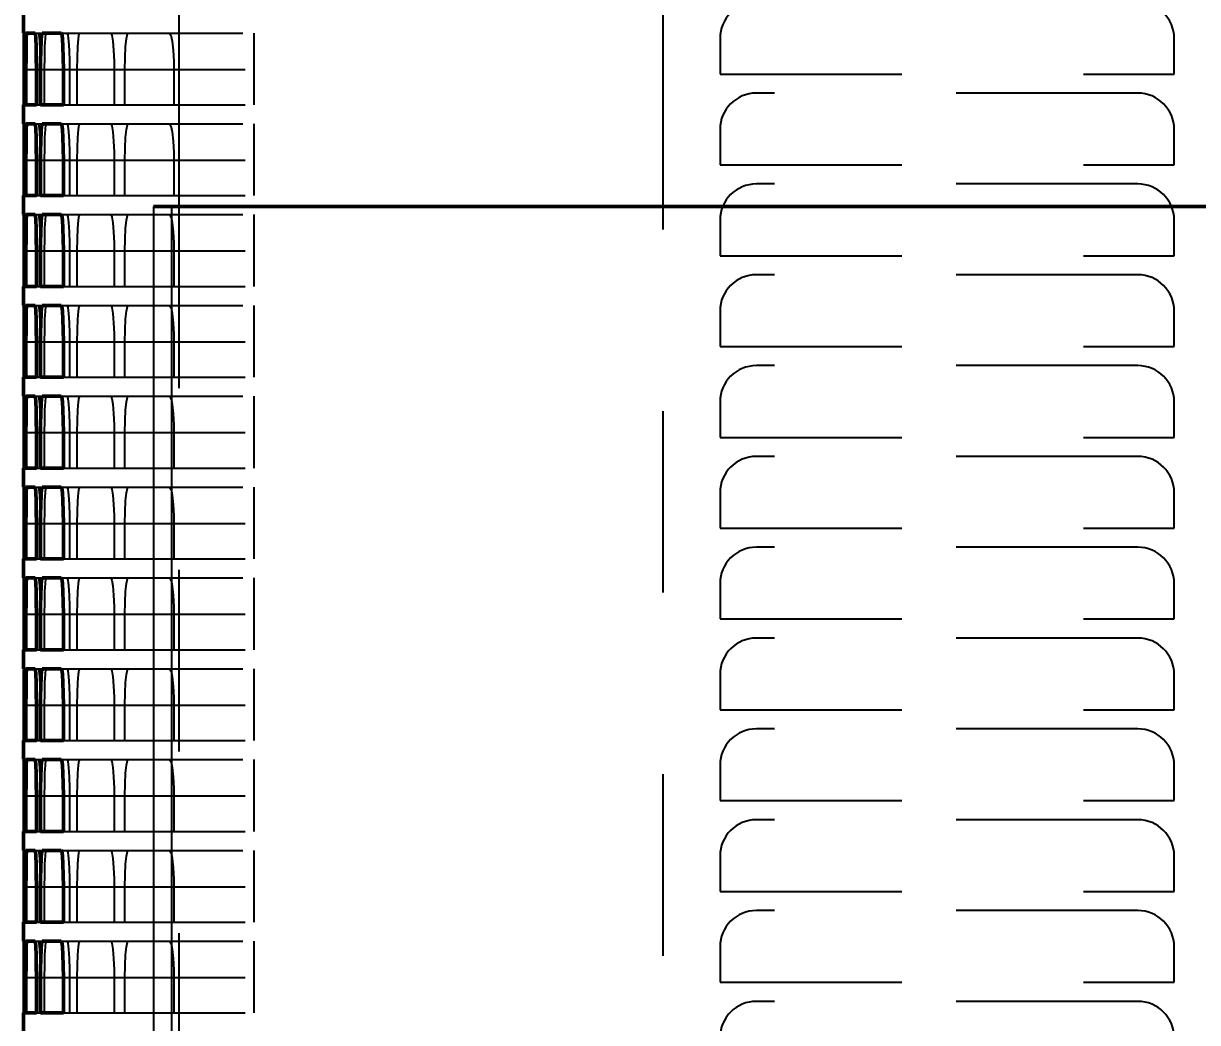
# Model space of a CAD drawing. Header units: inches. Extents: x -0.3 to 42.3, y 0 to 41.5.
# Drawn here: x -0.27 to 6.19, y 10.13 to 15.63 of the extents above; entities that cross this region are included whole.
import ezdxf

# ---------------------------------------------------------------- set-up
doc = ezdxf.new("R2010")
doc.units = ezdxf.units.IN
doc.header["$MEASUREMENT"] = 0
doc.linetypes.add('Dashed', pattern=[2, 1, -1])
for name, color, linetype, lineweight in [('AM_0', 7, 'Continuous', 50), ('AM_4', 3, 'Continuous', 25), ('AM_5', 3, 'Continuous', 25), ('AM_9', 6, 'Dashed', 25)]:
    doc.layers.add(name, color=color, linetype=linetype, lineweight=lineweight)
doc.dimstyles.get("Standard").update_dxf_attribs({"dimtxt": 0.18, "dimasz": 0.18, "dimexe": 0.18, "dimexo": 0.0625, "dimgap": 0.09, "dimtad": 0, "dimtih": 1, "dimtoh": 1, "dimdec": 4, "dimzin": 0, "dimdsep": 46, "dimtxsty": 'Standard', "dimcen": 0.09, "dimadec": 0, "dimazin": 0, "dimtfac": 1, "dimtdec": 4, "dimtofl": 0, "dimtmove": 0, "dimatfit": 3, "dimfxl": 1, "dimtolj": 1, "dimtzin": 0, "dimarcsym": 0})

# ---------------------------------------------------------------- blocks, each defined once
blk = doc.blocks.new('*D1')
at = {"layer": 'AM_5', "color": 0, "lineweight": -2}
for p, q in [((17.5, 41.5), (39.27, 41.5)), ((39.27, 39.5), (39.27, 26.3846)), ((39.27, 2), (39.27, 15.1154)), ((3.39, 0), (39.27, 0))]:
    blk.add_line(p, q, dxfattribs=at)
at = {"layer": 'AM_5', "color": 0}
for points in [[(39.6033, 39.5), (38.9367, 39.5), (39.27, 41.5)], [(38.9367, 2), (39.6033, 2), (39.27, 0)]]:
    blk.add_solid(points, dxfattribs=at)
at = {"layer": 'Defpoints', "color": 0}
for p in [(17.5, 41.5), (3.39, 0), (39.27, 0)]:
    blk.add_point(p, dxfattribs=at)
at = {"layer": 'AM_5', "color": 0, "insert": (39.27, 20.75), "char_height": 2, "attachment_point": 5, "rotation": 90}
blk.add_mtext('\\A1;41.5 in', dxfattribs=at)

msp = doc.modelspace()

# ---------------------------------------------------------------- linework, layer by layer
at = {"layer": 'AM_0'}
for p, q in [((-0.27, 15.686), (-0.27, 15.581)), ((-0.26742, 15.581), (-0.27, 15.581)), ((-0.20582, 15.581), (-0.25626, 15.581)), ((-0.06207, 15.581), (-0.16774, 15.581)), ((-0.26593, 15.186), (-0.26593, 15.381)), ((-0.25913, 15.381), (-0.25913, 15.186)), ((-0.19909, 15.186), (-0.19909, 15.381)), ((-0.17586, 15.381), (-0.17586, 15.186)), ((-0.05007, 15.186), (-0.05007, 15.381)), ((-0.27, 15.186), (-0.26593, 15.186)), ((-0.27, 15.186), (-0.27, 15.081)), ((-0.25913, 15.186), (-0.19909, 15.186)), ((-0.17586, 15.186), (-0.05007, 15.186)), ((-0.26742, 15.081), (-0.27, 15.081)), ((-0.20582, 15.081), (-0.25626, 15.081)), ((-0.06207, 15.081), (-0.16774, 15.081)), ((-0.26593, 14.686), (-0.26593, 14.881)), ((-0.25913, 14.881), (-0.25913, 14.686)), ((-0.19909, 14.686), (-0.19909, 14.881)), ((-0.17586, 14.881), (-0.17586, 14.686)), ((-0.05007, 14.686), (-0.05007, 14.881)), ((-0.27, 14.686), (-0.26593, 14.686)), ((-0.27, 14.686), (-0.27, 14.581)), ((-0.25913, 14.686), (-0.19909, 14.686)), ((-0.17586, 14.686), (-0.05007, 14.686)), ((0.44514, 14.625), (9.39319, 14.625)), ((-0.26742, 14.581), (-0.27, 14.581)), ((-0.20582, 14.581), (-0.25626, 14.581)), ((-0.06207, 14.581), (-0.16774, 14.581)), ((-0.26593, 14.186), (-0.26593, 14.381)), ((-0.25913, 14.381), (-0.25913, 14.186)), ((-0.19909, 14.186), (-0.19909, 14.381)), ((-0.17586, 14.381), (-0.17586, 14.186)), ((-0.05007, 14.186), (-0.05007, 14.381)), ((-0.27, 14.186), (-0.26593, 14.186)), ((-0.27, 14.186), (-0.27, 14.081)), ((-0.25913, 14.186), (-0.19909, 14.186)), ((-0.17586, 14.186), (-0.05007, 14.186)), ((-0.26742, 14.081), (-0.27, 14.081)), ((-0.20582, 14.081), (-0.25626, 14.081)), ((-0.06207, 14.081), (-0.16774, 14.081)), ((-0.26593, 13.686), (-0.26593, 13.881)), ((-0.25913, 13.881), (-0.25913, 13.686)), ((-0.19909, 13.686), (-0.19909, 13.881)), ((-0.17586, 13.881), (-0.17586, 13.686)), ((-0.05007, 13.686), (-0.05007, 13.881)), ((-0.27, 13.686), (-0.26593, 13.686)), ((-0.27, 13.686), (-0.27, 13.581)), ((-0.25913, 13.686), (-0.19909, 13.686)), ((-0.17586, 13.686), (-0.05007, 13.686)), ((-0.26742, 13.581), (-0.27, 13.581)), ((-0.20582, 13.581), (-0.25626, 13.581)), ((-0.06207, 13.581), (-0.16774, 13.581)), ((-0.26593, 13.186), (-0.26593, 13.381)), ((-0.25913, 13.381), (-0.25913, 13.186)), ((-0.19909, 13.186), (-0.19909, 13.381)), ((-0.17586, 13.381), (-0.17586, 13.186)), ((-0.05007, 13.186), (-0.05007, 13.381)), ((-0.27, 13.186), (-0.26593, 13.186)), ((-0.27, 13.186), (-0.27, 13.081)), ((-0.25913, 13.186), (-0.19909, 13.186)), ((-0.17586, 13.186), (-0.05007, 13.186)), ((-0.26742, 13.081), (-0.27, 13.081)), ((-0.20582, 13.081), (-0.25626, 13.081)), ((-0.06207, 13.081), (-0.16774, 13.081)), ((-0.26593, 12.686), (-0.26593, 12.881)), ((-0.25913, 12.881), (-0.25913, 12.686)), ((-0.19909, 12.686), (-0.19909, 12.881)), ((-0.17586, 12.881), (-0.17586, 12.686)), ((-0.05007, 12.686), (-0.05007, 12.881)), ((-0.27, 12.686), (-0.26593, 12.686)), ((-0.27, 12.686), (-0.27, 12.581)), ((-0.25913, 12.686), (-0.19909, 12.686)), ((-0.17586, 12.686), (-0.05007, 12.686)), ((-0.26742, 12.581), (-0.27, 12.581)), ((-0.20582, 12.581), (-0.25626, 12.581)), ((-0.06207, 12.581), (-0.16774, 12.581)), ((-0.26593, 12.186), (-0.26593, 12.381)), ((-0.25913, 12.381), (-0.25913, 12.186)), ((-0.19909, 12.186), (-0.19909, 12.381)), ((-0.17586, 12.381), (-0.17586, 12.186)), ((-0.05007, 12.186), (-0.05007, 12.381)), ((-0.27, 12.186), (-0.26593, 12.186)), ((-0.27, 12.186), (-0.27, 12.081)), ((-0.25913, 12.186), (-0.19909, 12.186)), ((-0.17586, 12.186), (-0.05007, 12.186)), ((-0.26742, 12.081), (-0.27, 12.081)), ((-0.20582, 12.081), (-0.25626, 12.081)), ((-0.06207, 12.081), (-0.16774, 12.081)), ((-0.26593, 11.686), (-0.26593, 11.881)), ((-0.25913, 11.881), (-0.25913, 11.686)), ((-0.19909, 11.686), (-0.19909, 11.881)), ((-0.17586, 11.881), (-0.17586, 11.686)), ((-0.05007, 11.686), (-0.05007, 11.881)), ((-0.27, 11.686), (-0.26593, 11.686)), ((-0.27, 11.686), (-0.27, 11.581)), ((-0.25913, 11.686), (-0.19909, 11.686)), ((-0.17586, 11.686), (-0.05007, 11.686)), ((-0.26742, 11.581), (-0.27, 11.581)), ((-0.20582, 11.581), (-0.25626, 11.581)), ((-0.06207, 11.581), (-0.16774, 11.581)), ((-0.26593, 11.186), (-0.26593, 11.381)), ((-0.25913, 11.381), (-0.25913, 11.186)), ((-0.19909, 11.186), (-0.19909, 11.381)), ((-0.17586, 11.381), (-0.17586, 11.186)), ((-0.05007, 11.186), (-0.05007, 11.381)), ((-0.27, 11.186), (-0.26593, 11.186)), ((-0.27, 11.186), (-0.27, 11.081)), ((-0.25913, 11.186), (-0.19909, 11.186)), ((-0.17586, 11.186), (-0.05007, 11.186)), ((-0.26742, 11.081), (-0.27, 11.081)), ((-0.20582, 11.081), (-0.25626, 11.081)), ((-0.06207, 11.081), (-0.16774, 11.081)), ((-0.26593, 10.686), (-0.26593, 10.881)), ((-0.25913, 10.881), (-0.25913, 10.686)), ((-0.19909, 10.686), (-0.19909, 10.881)), ((-0.17586, 10.881), (-0.17586, 10.686)), ((-0.05007, 10.686), (-0.05007, 10.881)), ((-0.27, 10.686), (-0.26593, 10.686)), ((-0.27, 10.686), (-0.27, 10.581)), ((-0.25913, 10.686), (-0.19909, 10.686)), ((-0.17586, 10.686), (-0.05007, 10.686)), ((-0.26742, 10.581), (-0.27, 10.581)), ((-0.20582, 10.581), (-0.25626, 10.581)), ((-0.06207, 10.581), (-0.16774, 10.581)), ((-0.26593, 10.186), (-0.26593, 10.381)), ((-0.25913, 10.381), (-0.25913, 10.186)), ((-0.19909, 10.186), (-0.19909, 10.381)), ((-0.17586, 10.381), (-0.17586, 10.186)), ((-0.05007, 10.186), (-0.05007, 10.381)), ((-0.27, 10.186), (-0.26593, 10.186)), ((-0.27, 10.186), (-0.27, 10.081)), ((-0.25913, 10.186), (-0.19909, 10.186)), ((-0.17586, 10.186), (-0.05007, 10.186))]:
    msp.add_line(p, q, dxfattribs=at)
for points in [[(-0.26593, 15.381), (-0.26603, 15.4472), (-0.26629, 15.50594), (-0.26667, 15.55059), (-0.26712, 15.57612), (-0.26742, 15.581)], [(-0.25626, 15.581), (-0.25725, 15.56972), (-0.25809, 15.53717), (-0.25871, 15.487), (-0.25906, 15.42488), (-0.25913, 15.381)], [(-0.19909, 15.381), (-0.19947, 15.44717), (-0.20059, 15.50588), (-0.20229, 15.55053), (-0.20437, 15.5761), (-0.20582, 15.581)], [(-0.16774, 15.581), (-0.17047, 15.56971), (-0.17286, 15.53711), (-0.17465, 15.48689), (-0.17567, 15.42475), (-0.17586, 15.381)], [(-0.05007, 15.381), (-0.05075, 15.44711), (-0.05272, 15.50577), (-0.05573, 15.55042), (-0.05944, 15.57604), (-0.06207, 15.581)], [(-0.26593, 14.881), (-0.26603, 14.9472), (-0.26629, 15.00594), (-0.26667, 15.05059), (-0.26712, 15.07612), (-0.26742, 15.081)], [(-0.25626, 15.081), (-0.25725, 15.06972), (-0.25809, 15.03717), (-0.25871, 14.987), (-0.25906, 14.92488), (-0.25913, 14.881)], [(-0.19909, 14.881), (-0.19947, 14.94717), (-0.20059, 15.00588), (-0.20229, 15.05053), (-0.20437, 15.0761), (-0.20582, 15.081)], [(-0.16774, 15.081), (-0.17047, 15.06971), (-0.17286, 15.03711), (-0.17465, 14.98689), (-0.17567, 14.92475), (-0.17586, 14.881)], [(-0.05007, 14.881), (-0.05075, 14.94711), (-0.05272, 15.00577), (-0.05573, 15.05042), (-0.05944, 15.07604), (-0.06207, 15.081)], [(-0.26593, 14.381), (-0.26603, 14.4472), (-0.26629, 14.50594), (-0.26667, 14.55059), (-0.26712, 14.57612), (-0.26742, 14.581)], [(-0.25626, 14.581), (-0.25725, 14.56972), (-0.25809, 14.53717), (-0.25871, 14.487), (-0.25906, 14.42488), (-0.25913, 14.381)], [(-0.19909, 14.381), (-0.19947, 14.44717), (-0.20059, 14.50588), (-0.20229, 14.55053), (-0.20437, 14.5761), (-0.20582, 14.581)], [(-0.16774, 14.581), (-0.17047, 14.56971), (-0.17286, 14.53711), (-0.17465, 14.48689), (-0.17567, 14.42475), (-0.17586, 14.381)], [(-0.05007, 14.381), (-0.05075, 14.44711), (-0.05272, 14.50577), (-0.05573, 14.55042), (-0.05944, 14.57604), (-0.06207, 14.581)], [(-0.26593, 13.881), (-0.26603, 13.9472), (-0.26629, 14.00594), (-0.26667, 14.05059), (-0.26712, 14.07612), (-0.26742, 14.081)], [(-0.25626, 14.081), (-0.25725, 14.06972), (-0.25809, 14.03717), (-0.25871, 13.987), (-0.25906, 13.92488), (-0.25913, 13.881)], [(-0.19909, 13.881), (-0.19947, 13.94717), (-0.20059, 14.00588), (-0.20229, 14.05053), (-0.20437, 14.0761), (-0.20582, 14.081)], [(-0.16774, 14.081), (-0.17047, 14.06971), (-0.17286, 14.03711), (-0.17465, 13.98689), (-0.17567, 13.92475), (-0.17586, 13.881)], [(-0.05007, 13.881), (-0.05075, 13.94711), (-0.05272, 14.00577), (-0.05573, 14.05042), (-0.05944, 14.07604), (-0.06207, 14.081)], [(-0.26593, 13.381), (-0.26603, 13.4472), (-0.26629, 13.50594), (-0.26667, 13.55059), (-0.26712, 13.57612), (-0.26742, 13.581)], [(-0.25626, 13.581), (-0.25725, 13.56972), (-0.25809, 13.53717), (-0.25871, 13.487), (-0.25906, 13.42488), (-0.25913, 13.381)], [(-0.19909, 13.381), (-0.19947, 13.44717), (-0.20059, 13.50588), (-0.20229, 13.55053), (-0.20437, 13.5761), (-0.20582, 13.581)], [(-0.16774, 13.581), (-0.17047, 13.56971), (-0.17286, 13.53711), (-0.17465, 13.48689), (-0.17567, 13.42475), (-0.17586, 13.381)], [(-0.05007, 13.381), (-0.05075, 13.44711), (-0.05272, 13.50577), (-0.05573, 13.55042), (-0.05944, 13.57604), (-0.06207, 13.581)], [(-0.26593, 12.881), (-0.26603, 12.9472), (-0.26629, 13.00594), (-0.26667, 13.05059), (-0.26712, 13.07612), (-0.26742, 13.081)], [(-0.25626, 13.081), (-0.25725, 13.06972), (-0.25809, 13.03717), (-0.25871, 12.987), (-0.25906, 12.92488), (-0.25913, 12.881)], [(-0.19909, 12.881), (-0.19947, 12.94717), (-0.20059, 13.00588), (-0.20229, 13.05053), (-0.20437, 13.0761), (-0.20582, 13.081)], [(-0.16774, 13.081), (-0.17047, 13.06971), (-0.17286, 13.03711), (-0.17465, 12.98689), (-0.17567, 12.92475), (-0.17586, 12.881)], [(-0.05007, 12.881), (-0.05075, 12.94711), (-0.05272, 13.00577), (-0.05573, 13.05042), (-0.05944, 13.07604), (-0.06207, 13.081)], [(-0.26593, 12.381), (-0.26603, 12.4472), (-0.26629, 12.50594), (-0.26667, 12.55059), (-0.26712, 12.57612), (-0.26742, 12.581)], [(-0.25626, 12.581), (-0.25725, 12.56972), (-0.25809, 12.53717), (-0.25871, 12.487), (-0.25906, 12.42488), (-0.25913, 12.381)], [(-0.19909, 12.381), (-0.19947, 12.44717), (-0.20059, 12.50588), (-0.20229, 12.55053), (-0.20437, 12.5761), (-0.20582, 12.581)], [(-0.16774, 12.581), (-0.17047, 12.56971), (-0.17286, 12.53711), (-0.17465, 12.48689), (-0.17567, 12.42475), (-0.17586, 12.381)], [(-0.05007, 12.381), (-0.05075, 12.44711), (-0.05272, 12.50577), (-0.05573, 12.55042), (-0.05944, 12.57604), (-0.06207, 12.581)], [(-0.26593, 11.881), (-0.26603, 11.9472), (-0.26629, 12.00594), (-0.26667, 12.05059), (-0.26712, 12.07612), (-0.26742, 12.081)], [(-0.25626, 12.081), (-0.25725, 12.06972), (-0.25809, 12.03717), (-0.25871, 11.987), (-0.25906, 11.92488), (-0.25913, 11.881)], [(-0.19909, 11.881), (-0.19947, 11.94717), (-0.20059, 12.00588), (-0.20229, 12.05053), (-0.20437, 12.0761), (-0.20582, 12.081)], [(-0.16774, 12.081), (-0.17047, 12.06971), (-0.17286, 12.03711), (-0.17465, 11.98689), (-0.17567, 11.92475), (-0.17586, 11.881)], [(-0.05007, 11.881), (-0.05075, 11.94711), (-0.05272, 12.00577), (-0.05573, 12.05042), (-0.05944, 12.07604), (-0.06207, 12.081)], [(-0.26593, 11.381), (-0.26603, 11.4472), (-0.26629, 11.50594), (-0.26667, 11.55059), (-0.26712, 11.57612), (-0.26742, 11.581)], [(-0.25626, 11.581), (-0.25725, 11.56972), (-0.25809, 11.53717), (-0.25871, 11.487), (-0.25906, 11.42488), (-0.25913, 11.381)], [(-0.19909, 11.381), (-0.19947, 11.44717), (-0.20059, 11.50588), (-0.20229, 11.55053), (-0.20437, 11.5761), (-0.20582, 11.581)], [(-0.16774, 11.581), (-0.17047, 11.56971), (-0.17286, 11.53711), (-0.17465, 11.48689), (-0.17567, 11.42475), (-0.17586, 11.381)], [(-0.05007, 11.381), (-0.05075, 11.44711), (-0.05272, 11.50577), (-0.05573, 11.55042), (-0.05944, 11.57604), (-0.06207, 11.581)], [(-0.26593, 10.881), (-0.26603, 10.9472), (-0.26629, 11.00594), (-0.26667, 11.05059), (-0.26712, 11.07612), (-0.26742, 11.081)], [(-0.25626, 11.081), (-0.25725, 11.06972), (-0.25809, 11.03717), (-0.25871, 10.987), (-0.25906, 10.92488), (-0.25913, 10.881)], [(-0.19909, 10.881), (-0.19947, 10.94717), (-0.20059, 11.00588), (-0.20229, 11.05053), (-0.20437, 11.0761), (-0.20582, 11.081)], [(-0.16774, 11.081), (-0.17047, 11.06971), (-0.17286, 11.03711), (-0.17465, 10.98689), (-0.17567, 10.92475), (-0.17586, 10.881)], [(-0.05007, 10.881), (-0.05075, 10.94711), (-0.05272, 11.00577), (-0.05573, 11.05042), (-0.05944, 11.07604), (-0.06207, 11.081)], [(-0.26593, 10.381), (-0.26603, 10.4472), (-0.26629, 10.50594), (-0.26667, 10.55059), (-0.26712, 10.57612), (-0.26742, 10.581)], [(-0.25626, 10.581), (-0.25725, 10.56972), (-0.25809, 10.53717), (-0.25871, 10.487), (-0.25906, 10.42488), (-0.25913, 10.381)], [(-0.19909, 10.381), (-0.19947, 10.44717), (-0.20059, 10.50588), (-0.20229, 10.55053), (-0.20437, 10.5761), (-0.20582, 10.581)], [(-0.16774, 10.581), (-0.17047, 10.56971), (-0.17286, 10.53711), (-0.17465, 10.48689), (-0.17567, 10.42475), (-0.17586, 10.381)], [(-0.05007, 10.381), (-0.05075, 10.44711), (-0.05272, 10.50577), (-0.05573, 10.55042), (-0.05944, 10.57604), (-0.06207, 10.581)]]:
    msp.add_lwpolyline(points, dxfattribs=at)
at = {"layer": 'AM_4'}
for p, q in [((0.58584, 41.5), (0.58584, 14.625)), ((3.2489, 41.5), (3.2489, 14.625)), ((-0.25913, 15.381), (-0.19909, 15.381)), ((-0.17586, 15.381), (-0.05007, 15.381)), ((-0.25913, 14.881), (-0.19909, 14.881)), ((-0.17586, 14.881), (-0.05007, 14.881)), ((0.44514, 14.625), (0.44514, 2.375)), ((0.54454, 14.625), (0.54454, 2.375)), ((-0.25913, 14.381), (-0.19909, 14.381)), ((-0.17586, 14.381), (-0.05007, 14.381)), ((-0.25913, 13.881), (-0.19909, 13.881)), ((-0.17586, 13.881), (-0.05007, 13.881)), ((-0.25913, 13.381), (-0.19909, 13.381)), ((-0.17586, 13.381), (-0.05007, 13.381)), ((-0.25913, 12.881), (-0.19909, 12.881)), ((-0.17586, 12.881), (-0.05007, 12.881)), ((-0.25913, 12.381), (-0.19909, 12.381)), ((-0.17586, 12.381), (-0.05007, 12.381)), ((-0.25913, 11.881), (-0.19909, 11.881)), ((-0.17586, 11.881), (-0.05007, 11.881)), ((-0.25913, 11.381), (-0.19909, 11.381)), ((-0.17586, 11.381), (-0.05007, 11.381)), ((-0.25913, 10.881), (-0.19909, 10.881)), ((-0.17586, 10.881), (-0.05007, 10.881)), ((-0.25913, 10.381), (-0.19909, 10.381)), ((-0.17586, 10.381), (-0.05007, 10.381))]:
    msp.add_line(p, q, dxfattribs=at)
at = {"layer": 'AM_9'}
for p, q in [((3.2489, 41.5), (3.2489, 1.625)), ((-0.26742, 15.581), (-0.25626, 15.581)), ((-0.20582, 15.581), (-0.16774, 15.581)), ((-0.06207, 15.581), (1, 15.581)), ((1, 15.186), (1, 15.581)), ((3.564, 15.55), (3.564, 15.355)), ((6.064, 15.355), (6.064, 15.55)), ((-0.26593, 15.381), (-0.25913, 15.381)), ((-0.26035, 15.381), (-0.26035, 15.186)), ((-0.25075, 15.186), (-0.25075, 15.381)), ((-0.19909, 15.381), (-0.17586, 15.381)), ((-0.17953, 15.381), (-0.17953, 15.186)), ((-0.15351, 15.186), (-0.15351, 15.381)), ((-0.05007, 15.381), (1, 15.381)), ((-0.01649, 15.381), (-0.01649, 15.186)), ((0.026, 15.186), (0.026, 15.381)), ((0.22909, 15.381), (0.22909, 15.186)), ((0.28815, 15.186), (0.28815, 15.381)), ((0.55774, 15.381), (0.55774, 15.186)), ((3.564, 15.355), (6.064, 15.355)), ((5.864, 15.25), (3.764, 15.25)), ((-0.26593, 15.186), (-0.25913, 15.186)), ((-0.19909, 15.186), (-0.17586, 15.186)), ((-0.05007, 15.186), (1, 15.186)), ((-0.26742, 15.081), (-0.25626, 15.081)), ((-0.20582, 15.081), (-0.16774, 15.081)), ((-0.06207, 15.081), (1, 15.081)), ((1, 14.686), (1, 15.081)), ((3.564, 15.05), (3.564, 14.855)), ((6.064, 14.855), (6.064, 15.05)), ((-0.26593, 14.881), (-0.25913, 14.881)), ((-0.26035, 14.881), (-0.26035, 14.686)), ((-0.25075, 14.686), (-0.25075, 14.881)), ((-0.19909, 14.881), (-0.17586, 14.881)), ((-0.17953, 14.881), (-0.17953, 14.686)), ((-0.15351, 14.686), (-0.15351, 14.881)), ((-0.05007, 14.881), (1, 14.881)), ((-0.01649, 14.881), (-0.01649, 14.686)), ((0.026, 14.686), (0.026, 14.881)), ((0.22909, 14.881), (0.22909, 14.686)), ((0.28815, 14.686), (0.28815, 14.881)), ((0.55774, 14.881), (0.55774, 14.686)), ((3.564, 14.855), (6.064, 14.855)), ((5.864, 14.75), (3.764, 14.75)), ((-0.26593, 14.686), (-0.25913, 14.686)), ((-0.19909, 14.686), (-0.17586, 14.686)), ((-0.05007, 14.686), (1, 14.686)), ((0.58584, 14.625), (0.58584, 1.625)), ((-0.26742, 14.581), (-0.25626, 14.581)), ((-0.20582, 14.581), (-0.16774, 14.581)), ((-0.06207, 14.581), (1, 14.581)), ((1, 14.186), (1, 14.581)), ((3.564, 14.55), (3.564, 14.355)), ((6.064, 14.355), (6.064, 14.55)), ((-0.26593, 14.381), (-0.25913, 14.381)), ((-0.26035, 14.381), (-0.26035, 14.186)), ((-0.25075, 14.186), (-0.25075, 14.381)), ((-0.19909, 14.381), (-0.17586, 14.381)), ((-0.17953, 14.381), (-0.17953, 14.186)), ((-0.15351, 14.186), (-0.15351, 14.381)), ((-0.05007, 14.381), (1, 14.381)), ((-0.01649, 14.381), (-0.01649, 14.186)), ((0.026, 14.186), (0.026, 14.381)), ((0.22909, 14.381), (0.22909, 14.186)), ((0.28815, 14.186), (0.28815, 14.381)), ((0.55774, 14.381), (0.55774, 14.186)), ((3.564, 14.355), (6.064, 14.355)), ((5.864, 14.25), (3.764, 14.25)), ((-0.26593, 14.186), (-0.25913, 14.186)), ((-0.19909, 14.186), (-0.17586, 14.186)), ((-0.05007, 14.186), (1, 14.186)), ((-0.26742, 14.081), (-0.25626, 14.081)), ((-0.20582, 14.081), (-0.16774, 14.081)), ((-0.06207, 14.081), (1, 14.081)), ((1, 13.686), (1, 14.081)), ((3.564, 14.05), (3.564, 13.855)), ((6.064, 13.855), (6.064, 14.05)), ((-0.26593, 13.881), (-0.25913, 13.881)), ((-0.26035, 13.881), (-0.26035, 13.686)), ((-0.25075, 13.686), (-0.25075, 13.881)), ((-0.19909, 13.881), (-0.17586, 13.881)), ((-0.17953, 13.881), (-0.17953, 13.686)), ((-0.15351, 13.686), (-0.15351, 13.881)), ((-0.05007, 13.881), (1, 13.881)), ((-0.01649, 13.881), (-0.01649, 13.686)), ((0.026, 13.686), (0.026, 13.881)), ((0.22909, 13.881), (0.22909, 13.686)), ((0.28815, 13.686), (0.28815, 13.881)), ((0.55774, 13.881), (0.55774, 13.686)), ((3.564, 13.855), (6.064, 13.855)), ((5.864, 13.75), (3.764, 13.75)), ((-0.26593, 13.686), (-0.25913, 13.686)), ((-0.19909, 13.686), (-0.17586, 13.686)), ((-0.05007, 13.686), (1, 13.686)), ((-0.26742, 13.581), (-0.25626, 13.581)), ((-0.20582, 13.581), (-0.16774, 13.581)), ((-0.06207, 13.581), (1, 13.581)), ((1, 13.186), (1, 13.581)), ((3.564, 13.55), (3.564, 13.355)), ((6.064, 13.355), (6.064, 13.55)), ((-0.26593, 13.381), (-0.25913, 13.381)), ((-0.26035, 13.381), (-0.26035, 13.186)), ((-0.25075, 13.186), (-0.25075, 13.381)), ((-0.19909, 13.381), (-0.17586, 13.381)), ((-0.17953, 13.381), (-0.17953, 13.186)), ((-0.15351, 13.186), (-0.15351, 13.381)), ((-0.05007, 13.381), (1, 13.381)), ((-0.01649, 13.381), (-0.01649, 13.186)), ((0.026, 13.186), (0.026, 13.381)), ((0.22909, 13.381), (0.22909, 13.186)), ((0.28815, 13.186), (0.28815, 13.381)), ((0.55774, 13.381), (0.55774, 13.186)), ((3.564, 13.355), (6.064, 13.355)), ((5.864, 13.25), (3.764, 13.25)), ((-0.26593, 13.186), (-0.25913, 13.186)), ((-0.19909, 13.186), (-0.17586, 13.186)), ((-0.05007, 13.186), (1, 13.186)), ((-0.26742, 13.081), (-0.25626, 13.081)), ((-0.20582, 13.081), (-0.16774, 13.081)), ((-0.06207, 13.081), (1, 13.081)), ((1, 12.686), (1, 13.081)), ((3.564, 13.05), (3.564, 12.855)), ((6.064, 12.855), (6.064, 13.05)), ((-0.26593, 12.881), (-0.25913, 12.881)), ((-0.26035, 12.881), (-0.26035, 12.686)), ((-0.25075, 12.686), (-0.25075, 12.881)), ((-0.19909, 12.881), (-0.17586, 12.881)), ((-0.17953, 12.881), (-0.17953, 12.686)), ((-0.15351, 12.686), (-0.15351, 12.881)), ((-0.05007, 12.881), (1, 12.881)), ((-0.01649, 12.881), (-0.01649, 12.686)), ((0.026, 12.686), (0.026, 12.881)), ((0.22909, 12.881), (0.22909, 12.686)), ((0.28815, 12.686), (0.28815, 12.881)), ((0.55774, 12.881), (0.55774, 12.686)), ((3.564, 12.855), (6.064, 12.855)), ((5.864, 12.75), (3.764, 12.75)), ((-0.26593, 12.686), (-0.25913, 12.686)), ((-0.19909, 12.686), (-0.17586, 12.686)), ((-0.05007, 12.686), (1, 12.686)), ((-0.26742, 12.581), (-0.25626, 12.581)), ((-0.20582, 12.581), (-0.16774, 12.581)), ((-0.06207, 12.581), (1, 12.581)), ((1, 12.186), (1, 12.581)), ((3.564, 12.55), (3.564, 12.355)), ((6.064, 12.355), (6.064, 12.55)), ((-0.26593, 12.381), (-0.25913, 12.381)), ((-0.26035, 12.381), (-0.26035, 12.186)), ((-0.25075, 12.186), (-0.25075, 12.381)), ((-0.19909, 12.381), (-0.17586, 12.381)), ((-0.17953, 12.381), (-0.17953, 12.186)), ((-0.15351, 12.186), (-0.15351, 12.381)), ((-0.05007, 12.381), (1, 12.381)), ((-0.01649, 12.381), (-0.01649, 12.186)), ((0.026, 12.186), (0.026, 12.381)), ((0.22909, 12.381), (0.22909, 12.186)), ((0.28815, 12.186), (0.28815, 12.381)), ((0.55774, 12.381), (0.55774, 12.186)), ((3.564, 12.355), (6.064, 12.355)), ((5.864, 12.25), (3.764, 12.25)), ((-0.26593, 12.186), (-0.25913, 12.186)), ((-0.19909, 12.186), (-0.17586, 12.186)), ((-0.05007, 12.186), (1, 12.186)), ((-0.26742, 12.081), (-0.25626, 12.081)), ((-0.20582, 12.081), (-0.16774, 12.081)), ((-0.06207, 12.081), (1, 12.081)), ((1, 11.686), (1, 12.081)), ((3.564, 12.05), (3.564, 11.855)), ((6.064, 11.855), (6.064, 12.05)), ((-0.26593, 11.881), (-0.25913, 11.881)), ((-0.26035, 11.881), (-0.26035, 11.686)), ((-0.25075, 11.686), (-0.25075, 11.881)), ((-0.19909, 11.881), (-0.17586, 11.881)), ((-0.17953, 11.881), (-0.17953, 11.686)), ((-0.15351, 11.686), (-0.15351, 11.881)), ((-0.05007, 11.881), (1, 11.881)), ((-0.01649, 11.881), (-0.01649, 11.686)), ((0.026, 11.686), (0.026, 11.881)), ((0.22909, 11.881), (0.22909, 11.686)), ((0.28815, 11.686), (0.28815, 11.881)), ((0.55774, 11.881), (0.55774, 11.686)), ((3.564, 11.855), (6.064, 11.855)), ((5.864, 11.75), (3.764, 11.75)), ((-0.26593, 11.686), (-0.25913, 11.686)), ((-0.19909, 11.686), (-0.17586, 11.686)), ((-0.05007, 11.686), (1, 11.686)), ((-0.26742, 11.581), (-0.25626, 11.581)), ((-0.20582, 11.581), (-0.16774, 11.581)), ((-0.06207, 11.581), (1, 11.581)), ((1, 11.186), (1, 11.581)), ((3.564, 11.55), (3.564, 11.355)), ((6.064, 11.355), (6.064, 11.55)), ((-0.26593, 11.381), (-0.25913, 11.381)), ((-0.26035, 11.381), (-0.26035, 11.186)), ((-0.25075, 11.186), (-0.25075, 11.381)), ((-0.19909, 11.381), (-0.17586, 11.381)), ((-0.17953, 11.381), (-0.17953, 11.186)), ((-0.15351, 11.186), (-0.15351, 11.381)), ((-0.05007, 11.381), (1, 11.381)), ((-0.01649, 11.381), (-0.01649, 11.186)), ((0.026, 11.186), (0.026, 11.381)), ((0.22909, 11.381), (0.22909, 11.186)), ((0.28815, 11.186), (0.28815, 11.381)), ((0.55774, 11.381), (0.55774, 11.186)), ((3.564, 11.355), (6.064, 11.355)), ((5.864, 11.25), (3.764, 11.25)), ((-0.26593, 11.186), (-0.25913, 11.186)), ((-0.19909, 11.186), (-0.17586, 11.186)), ((-0.05007, 11.186), (1, 11.186)), ((-0.26742, 11.081), (-0.25626, 11.081)), ((-0.20582, 11.081), (-0.16774, 11.081)), ((-0.06207, 11.081), (1, 11.081)), ((1, 10.686), (1, 11.081)), ((3.564, 11.05), (3.564, 10.855)), ((6.064, 10.855), (6.064, 11.05)), ((-0.26593, 10.881), (-0.25913, 10.881)), ((-0.26035, 10.881), (-0.26035, 10.686)), ((-0.25075, 10.686), (-0.25075, 10.881)), ((-0.19909, 10.881), (-0.17586, 10.881)), ((-0.17953, 10.881), (-0.17953, 10.686)), ((-0.15351, 10.686), (-0.15351, 10.881)), ((-0.05007, 10.881), (1, 10.881)), ((-0.01649, 10.881), (-0.01649, 10.686)), ((0.026, 10.686), (0.026, 10.881)), ((0.22909, 10.881), (0.22909, 10.686)), ((0.28815, 10.686), (0.28815, 10.881)), ((0.55774, 10.881), (0.55774, 10.686)), ((3.564, 10.855), (6.064, 10.855)), ((5.864, 10.75), (3.764, 10.75)), ((-0.26593, 10.686), (-0.25913, 10.686)), ((-0.19909, 10.686), (-0.17586, 10.686)), ((-0.05007, 10.686), (1, 10.686)), ((-0.26742, 10.581), (-0.25626, 10.581)), ((-0.20582, 10.581), (-0.16774, 10.581)), ((-0.06207, 10.581), (1, 10.581)), ((1, 10.186), (1, 10.581)), ((3.564, 10.55), (3.564, 10.355)), ((6.064, 10.355), (6.064, 10.55)), ((-0.26593, 10.381), (-0.25913, 10.381)), ((-0.26035, 10.381), (-0.26035, 10.186)), ((-0.25075, 10.186), (-0.25075, 10.381)), ((-0.19909, 10.381), (-0.17586, 10.381)), ((-0.17953, 10.381), (-0.17953, 10.186)), ((-0.15351, 10.186), (-0.15351, 10.381)), ((-0.05007, 10.381), (1, 10.381)), ((-0.01649, 10.381), (-0.01649, 10.186)), ((0.026, 10.186), (0.026, 10.381)), ((0.22909, 10.381), (0.22909, 10.186)), ((0.28815, 10.186), (0.28815, 10.381)), ((0.55774, 10.381), (0.55774, 10.186)), ((3.564, 10.355), (6.064, 10.355)), ((5.864, 10.25), (3.764, 10.25)), ((-0.26593, 10.186), (-0.25913, 10.186)), ((-0.19909, 10.186), (-0.17586, 10.186)), ((-0.05007, 10.186), (1, 10.186))]:
    msp.add_line(p, q, dxfattribs=at)
for points in [[(-0.26273, 15.581), (-0.26198, 15.56972), (-0.26128, 15.53717), (-0.26073, 15.487), (-0.26041, 15.42489), (-0.26035, 15.381)], [(-0.25075, 15.381), (-0.25055, 15.44719), (-0.24996, 15.50592), (-0.24902, 15.55057), (-0.24784, 15.57611), (-0.24699, 15.581)], [(-0.18716, 15.581), (-0.18467, 15.56971), (-0.18243, 15.53712), (-0.18071, 15.4869), (-0.17972, 15.42476), (-0.17953, 15.381)], [(-0.15351, 15.381), (-0.15301, 15.44715), (-0.15156, 15.50585), (-0.14931, 15.5505), (-0.1465, 15.57608), (-0.14448, 15.581)], [(-0.0294, 15.581), (-0.02516, 15.56969), (-0.02136, 15.53702), (-0.01846, 15.4867), (-0.01681, 15.42451), (-0.01649, 15.381)], [(0.026, 15.381), (0.0268, 15.44708), (0.0291, 15.5057), (0.03265, 15.55035), (0.0371, 15.57601), (0.0403, 15.581)], [(0.21089, 15.581), (0.21689, 15.56965), (0.22225, 15.53686), (0.22634, 15.48638), (0.22866, 15.42412), (0.22909, 15.381)], [(0.28815, 15.381), (0.28924, 15.44697), (0.29239, 15.5055), (0.29725, 15.55014), (0.30334, 15.57592), (0.30776, 15.581)], [(0.5342, 15.581), (0.54199, 15.5696), (0.54894, 15.53665), (0.55421, 15.48596), (0.55719, 15.42359), (0.55774, 15.381)], [(-0.26273, 15.081), (-0.26198, 15.06972), (-0.26128, 15.03717), (-0.26073, 14.987), (-0.26041, 14.92489), (-0.26035, 14.881)], [(-0.25075, 14.881), (-0.25055, 14.94719), (-0.24996, 15.00592), (-0.24902, 15.05057), (-0.24784, 15.07611), (-0.24699, 15.081)], [(-0.18716, 15.081), (-0.18467, 15.06971), (-0.18243, 15.03712), (-0.18071, 14.9869), (-0.17972, 14.92476), (-0.17953, 14.881)], [(-0.15351, 14.881), (-0.15301, 14.94715), (-0.15156, 15.00585), (-0.14931, 15.0505), (-0.1465, 15.07608), (-0.14448, 15.081)], [(-0.0294, 15.081), (-0.02516, 15.06969), (-0.02136, 15.03702), (-0.01846, 14.9867), (-0.01681, 14.92451), (-0.01649, 14.881)], [(0.026, 14.881), (0.0268, 14.94708), (0.0291, 15.0057), (0.03265, 15.05035), (0.0371, 15.07601), (0.0403, 15.081)], [(0.21089, 15.081), (0.21689, 15.06965), (0.22225, 15.03686), (0.22634, 14.98638), (0.22866, 14.92412), (0.22909, 14.881)], [(0.28815, 14.881), (0.28924, 14.94697), (0.29239, 15.0055), (0.29725, 15.05014), (0.30334, 15.07592), (0.30776, 15.081)], [(0.5342, 15.081), (0.54199, 15.0696), (0.54894, 15.03665), (0.55421, 14.98596), (0.55719, 14.92359), (0.55774, 14.881)], [(-0.26273, 14.581), (-0.26198, 14.56972), (-0.26128, 14.53717), (-0.26073, 14.487), (-0.26041, 14.42489), (-0.26035, 14.381)], [(-0.25075, 14.381), (-0.25055, 14.44719), (-0.24996, 14.50592), (-0.24902, 14.55057), (-0.24784, 14.57611), (-0.24699, 14.581)], [(-0.18716, 14.581), (-0.18467, 14.56971), (-0.18243, 14.53712), (-0.18071, 14.4869), (-0.17972, 14.42476), (-0.17953, 14.381)], [(-0.15351, 14.381), (-0.15301, 14.44715), (-0.15156, 14.50585), (-0.14931, 14.5505), (-0.1465, 14.57608), (-0.14448, 14.581)], [(-0.0294, 14.581), (-0.02516, 14.56969), (-0.02136, 14.53702), (-0.01846, 14.4867), (-0.01681, 14.42451), (-0.01649, 14.381)], [(0.026, 14.381), (0.0268, 14.44708), (0.0291, 14.5057), (0.03265, 14.55035), (0.0371, 14.57601), (0.0403, 14.581)], [(0.21089, 14.581), (0.21689, 14.56965), (0.22225, 14.53686), (0.22634, 14.48638), (0.22866, 14.42412), (0.22909, 14.381)], [(0.28815, 14.381), (0.28924, 14.44697), (0.29239, 14.5055), (0.29725, 14.55014), (0.30334, 14.57592), (0.30776, 14.581)], [(0.5342, 14.581), (0.54199, 14.5696), (0.54467, 14.55994)], [(0.54467, 14.55994), (0.54894, 14.53665), (0.55421, 14.48596), (0.55719, 14.42359), (0.55774, 14.381)], [(-0.26273, 14.081), (-0.26198, 14.06972), (-0.26128, 14.03717), (-0.26073, 13.987), (-0.26041, 13.92489), (-0.26035, 13.881)], [(-0.25075, 13.881), (-0.25055, 13.94719), (-0.24996, 14.00592), (-0.24902, 14.05057), (-0.24784, 14.07611), (-0.24699, 14.081)], [(-0.18716, 14.081), (-0.18467, 14.06971), (-0.18243, 14.03712), (-0.18071, 13.9869), (-0.17972, 13.92476), (-0.17953, 13.881)], [(-0.15351, 13.881), (-0.15301, 13.94715), (-0.15156, 14.00585), (-0.14931, 14.0505), (-0.1465, 14.07608), (-0.14448, 14.081)], [(-0.0294, 14.081), (-0.02516, 14.06969), (-0.02136, 14.03702), (-0.01846, 13.9867), (-0.01681, 13.92451), (-0.01649, 13.881)], [(0.026, 13.881), (0.0268, 13.94708), (0.0291, 14.0057), (0.03265, 14.05035), (0.0371, 14.07601), (0.0403, 14.081)], [(0.21089, 14.081), (0.21689, 14.06965), (0.22225, 14.03686), (0.22634, 13.98638), (0.22866, 13.92412), (0.22909, 13.881)], [(0.28815, 13.881), (0.28924, 13.94697), (0.29239, 14.0055), (0.29725, 14.05014), (0.30334, 14.07592), (0.30776, 14.081)], [(0.5342, 14.081), (0.54199, 14.0696), (0.54467, 14.05994)], [(0.54467, 14.05994), (0.54894, 14.03665), (0.55421, 13.98596), (0.55719, 13.92359), (0.55774, 13.881)], [(-0.26273, 13.581), (-0.26198, 13.56972), (-0.26128, 13.53717), (-0.26073, 13.487), (-0.26041, 13.42489), (-0.26035, 13.381)], [(-0.25075, 13.381), (-0.25055, 13.44719), (-0.24996, 13.50592), (-0.24902, 13.55057), (-0.24784, 13.57611), (-0.24699, 13.581)], [(-0.18716, 13.581), (-0.18467, 13.56971), (-0.18243, 13.53712), (-0.18071, 13.4869), (-0.17972, 13.42476), (-0.17953, 13.381)], [(-0.15351, 13.381), (-0.15301, 13.44715), (-0.15156, 13.50585), (-0.14931, 13.5505), (-0.1465, 13.57608), (-0.14448, 13.581)], [(-0.0294, 13.581), (-0.02516, 13.56969), (-0.02136, 13.53702), (-0.01846, 13.4867), (-0.01681, 13.42451), (-0.01649, 13.381)], [(0.026, 13.381), (0.0268, 13.44708), (0.0291, 13.5057), (0.03265, 13.55035), (0.0371, 13.57601), (0.0403, 13.581)], [(0.21089, 13.581), (0.21689, 13.56965), (0.22225, 13.53686), (0.22634, 13.48638), (0.22866, 13.42412), (0.22909, 13.381)], [(0.28815, 13.381), (0.28924, 13.44697), (0.29239, 13.5055), (0.29725, 13.55014), (0.30334, 13.57592), (0.30776, 13.581)], [(0.5342, 13.581), (0.54199, 13.5696), (0.54467, 13.55994)], [(0.54467, 13.55994), (0.54894, 13.53665), (0.55421, 13.48596), (0.55719, 13.42359), (0.55774, 13.381)], [(-0.26273, 13.081), (-0.26198, 13.06972), (-0.26128, 13.03717), (-0.26073, 12.987), (-0.26041, 12.92489), (-0.26035, 12.881)], [(-0.25075, 12.881), (-0.25055, 12.94719), (-0.24996, 13.00592), (-0.24902, 13.05057), (-0.24784, 13.07611), (-0.24699, 13.081)], [(-0.18716, 13.081), (-0.18467, 13.06971), (-0.18243, 13.03712), (-0.18071, 12.9869), (-0.17972, 12.92476), (-0.17953, 12.881)], [(-0.15351, 12.881), (-0.15301, 12.94715), (-0.15156, 13.00585), (-0.14931, 13.0505), (-0.1465, 13.07608), (-0.14448, 13.081)], [(-0.0294, 13.081), (-0.02516, 13.06969), (-0.02136, 13.03702), (-0.01846, 12.9867), (-0.01681, 12.92451), (-0.01649, 12.881)], [(0.026, 12.881), (0.0268, 12.94708), (0.0291, 13.0057), (0.03265, 13.05035), (0.0371, 13.07601), (0.0403, 13.081)], [(0.21089, 13.081), (0.21689, 13.06965), (0.22225, 13.03686), (0.22634, 12.98638), (0.22866, 12.92412), (0.22909, 12.881)], [(0.28815, 12.881), (0.28924, 12.94697), (0.29239, 13.0055), (0.29725, 13.05014), (0.30334, 13.07592), (0.30776, 13.081)], [(0.5342, 13.081), (0.54199, 13.0696), (0.54467, 13.05994)], [(0.54467, 13.05994), (0.54894, 13.03665), (0.55421, 12.98596), (0.55719, 12.92359), (0.55774, 12.881)], [(-0.26273, 12.581), (-0.26198, 12.56972), (-0.26128, 12.53717), (-0.26073, 12.487), (-0.26041, 12.42489), (-0.26035, 12.381)], [(-0.25075, 12.381), (-0.25055, 12.44719), (-0.24996, 12.50592), (-0.24902, 12.55057), (-0.24784, 12.57611), (-0.24699, 12.581)], [(-0.18716, 12.581), (-0.18467, 12.56971), (-0.18243, 12.53712), (-0.18071, 12.4869), (-0.17972, 12.42476), (-0.17953, 12.381)], [(-0.15351, 12.381), (-0.15301, 12.44715), (-0.15156, 12.50585), (-0.14931, 12.5505), (-0.1465, 12.57608), (-0.14448, 12.581)], [(-0.0294, 12.581), (-0.02516, 12.56969), (-0.02136, 12.53702), (-0.01846, 12.4867), (-0.01681, 12.42451), (-0.01649, 12.381)], [(0.026, 12.381), (0.0268, 12.44708), (0.0291, 12.5057), (0.03265, 12.55035), (0.0371, 12.57601), (0.0403, 12.581)], [(0.21089, 12.581), (0.21689, 12.56965), (0.22225, 12.53686), (0.22634, 12.48638), (0.22866, 12.42412), (0.22909, 12.381)], [(0.28815, 12.381), (0.28924, 12.44697), (0.29239, 12.5055), (0.29725, 12.55014), (0.30334, 12.57592), (0.30776, 12.581)], [(0.5342, 12.581), (0.54199, 12.5696), (0.54467, 12.55994)], [(0.54467, 12.55994), (0.54894, 12.53665), (0.55421, 12.48596), (0.55719, 12.42359), (0.55774, 12.381)], [(-0.26273, 12.081), (-0.26198, 12.06972), (-0.26128, 12.03717), (-0.26073, 11.987), (-0.26041, 11.92489), (-0.26035, 11.881)], [(-0.25075, 11.881), (-0.25055, 11.94719), (-0.24996, 12.00592), (-0.24902, 12.05057), (-0.24784, 12.07611), (-0.24699, 12.081)], [(-0.18716, 12.081), (-0.18467, 12.06971), (-0.18243, 12.03712), (-0.18071, 11.9869), (-0.17972, 11.92476), (-0.17953, 11.881)], [(-0.15351, 11.881), (-0.15301, 11.94715), (-0.15156, 12.00585), (-0.14931, 12.0505), (-0.1465, 12.07608), (-0.14448, 12.081)], [(-0.0294, 12.081), (-0.02516, 12.06969), (-0.02136, 12.03702), (-0.01846, 11.9867), (-0.01681, 11.92451), (-0.01649, 11.881)], [(0.026, 11.881), (0.0268, 11.94708), (0.0291, 12.0057), (0.03265, 12.05035), (0.0371, 12.07601), (0.0403, 12.081)], [(0.21089, 12.081), (0.21689, 12.06965), (0.22225, 12.03686), (0.22634, 11.98638), (0.22866, 11.92412), (0.22909, 11.881)], [(0.28815, 11.881), (0.28924, 11.94697), (0.29239, 12.0055), (0.29725, 12.05014), (0.30334, 12.07592), (0.30776, 12.081)], [(0.5342, 12.081), (0.54199, 12.0696), (0.54467, 12.05994)], [(0.54467, 12.05994), (0.54894, 12.03665), (0.55421, 11.98596), (0.55719, 11.92359), (0.55774, 11.881)], [(-0.26273, 11.581), (-0.26198, 11.56972), (-0.26128, 11.53717), (-0.26073, 11.487), (-0.26041, 11.42489), (-0.26035, 11.381)], [(-0.25075, 11.381), (-0.25055, 11.44719), (-0.24996, 11.50592), (-0.24902, 11.55057), (-0.24784, 11.57611), (-0.24699, 11.581)], [(-0.18716, 11.581), (-0.18467, 11.56971), (-0.18243, 11.53712), (-0.18071, 11.4869), (-0.17972, 11.42476), (-0.17953, 11.381)], [(-0.15351, 11.381), (-0.15301, 11.44715), (-0.15156, 11.50585), (-0.14931, 11.5505), (-0.1465, 11.57608), (-0.14448, 11.581)], [(-0.0294, 11.581), (-0.02516, 11.56969), (-0.02136, 11.53702), (-0.01846, 11.4867), (-0.01681, 11.42451), (-0.01649, 11.381)], [(0.026, 11.381), (0.0268, 11.44708), (0.0291, 11.5057), (0.03265, 11.55035), (0.0371, 11.57601), (0.0403, 11.581)], [(0.21089, 11.581), (0.21689, 11.56965), (0.22225, 11.53686), (0.22634, 11.48638), (0.22866, 11.42412), (0.22909, 11.381)], [(0.28815, 11.381), (0.28924, 11.44697), (0.29239, 11.5055), (0.29725, 11.55014), (0.30334, 11.57592), (0.30776, 11.581)], [(0.5342, 11.581), (0.54199, 11.5696), (0.54467, 11.55994)], [(0.54467, 11.55994), (0.54894, 11.53665), (0.55421, 11.48596), (0.55719, 11.42359), (0.55774, 11.381)], [(-0.26273, 11.081), (-0.26198, 11.06972), (-0.26128, 11.03717), (-0.26073, 10.987), (-0.26041, 10.92489), (-0.26035, 10.881)], [(-0.25075, 10.881), (-0.25055, 10.94719), (-0.24996, 11.00592), (-0.24902, 11.05057), (-0.24784, 11.07611), (-0.24699, 11.081)], [(-0.18716, 11.081), (-0.18467, 11.06971), (-0.18243, 11.03712), (-0.18071, 10.9869), (-0.17972, 10.92476), (-0.17953, 10.881)], [(-0.15351, 10.881), (-0.15301, 10.94715), (-0.15156, 11.00585), (-0.14931, 11.0505), (-0.1465, 11.07608), (-0.14448, 11.081)], [(-0.0294, 11.081), (-0.02516, 11.06969), (-0.02136, 11.03702), (-0.01846, 10.9867), (-0.01681, 10.92451), (-0.01649, 10.881)], [(0.026, 10.881), (0.0268, 10.94708), (0.0291, 11.0057), (0.03265, 11.05035), (0.0371, 11.07601), (0.0403, 11.081)], [(0.21089, 11.081), (0.21689, 11.06965), (0.22225, 11.03686), (0.22634, 10.98638), (0.22866, 10.92412), (0.22909, 10.881)], [(0.28815, 10.881), (0.28924, 10.94697), (0.29239, 11.0055), (0.29725, 11.05014), (0.30334, 11.07592), (0.30776, 11.081)], [(0.5342, 11.081), (0.54199, 11.0696), (0.54467, 11.05994)], [(0.54467, 11.05994), (0.54894, 11.03665), (0.55421, 10.98596), (0.55719, 10.92359), (0.55774, 10.881)], [(-0.26273, 10.581), (-0.26198, 10.56972), (-0.26128, 10.53717), (-0.26073, 10.487), (-0.26041, 10.42489), (-0.26035, 10.381)], [(-0.25075, 10.381), (-0.25055, 10.44719), (-0.24996, 10.50592), (-0.24902, 10.55057), (-0.24784, 10.57611), (-0.24699, 10.581)], [(-0.18716, 10.581), (-0.18467, 10.56971), (-0.18243, 10.53712), (-0.18071, 10.4869), (-0.17972, 10.42476), (-0.17953, 10.381)], [(-0.15351, 10.381), (-0.15301, 10.44715), (-0.15156, 10.50585), (-0.14931, 10.5505), (-0.1465, 10.57608), (-0.14448, 10.581)], [(-0.0294, 10.581), (-0.02516, 10.56969), (-0.02136, 10.53702), (-0.01846, 10.4867), (-0.01681, 10.42451), (-0.01649, 10.381)], [(0.026, 10.381), (0.0268, 10.44708), (0.0291, 10.5057), (0.03265, 10.55035), (0.0371, 10.57601), (0.0403, 10.581)], [(0.21089, 10.581), (0.21689, 10.56965), (0.22225, 10.53686), (0.22634, 10.48638), (0.22866, 10.42412), (0.22909, 10.381)], [(0.28815, 10.381), (0.28924, 10.44697), (0.29239, 10.5055), (0.29725, 10.55014), (0.30334, 10.57592), (0.30776, 10.581)], [(0.5342, 10.581), (0.54199, 10.5696), (0.54467, 10.55994)], [(0.54467, 10.55994), (0.54894, 10.53665), (0.55421, 10.48596), (0.55719, 10.42359), (0.55774, 10.381)]]:
    msp.add_lwpolyline(points, dxfattribs=at)
for centre, start, end in [((3.764, 15.55), 90, 180), ((5.864, 15.55), 360, 90), ((3.764, 15.05), 90, 180), ((5.864, 15.05), 360, 90), ((3.764, 14.55), 90, 180), ((5.864, 14.55), 0, 90), ((3.764, 14.05), 90, 180), ((5.864, 14.05), 360, 90), ((3.764, 13.55), 90, 180), ((5.864, 13.55), 360, 90), ((3.764, 13.05), 90, 180), ((5.864, 13.05), 360, 90), ((3.764, 12.55), 90, 180), ((5.864, 12.55), 360, 90), ((3.764, 12.05), 90, 180), ((5.864, 12.05), 360, 90), ((3.764, 11.55), 90, 180), ((5.864, 11.55), 360, 90), ((3.764, 11.05), 90, 180), ((5.864, 11.05), 360, 90), ((3.764, 10.55), 90, 180), ((5.864, 10.55), 360, 90), ((3.764, 10.05), 90, 180), ((5.864, 10.05), 360, 90)]:
    msp.add_arc(centre, 0.2, start, end, dxfattribs=at)

# ---------------------------------------------------------------- dimensions: what is measured, and where the dimension line sits
at = {"layer": 'AM_5'}
dim = msp.add_linear_dim(base=(39.27, 0), p1=(17.5, 41.5), p2=(3.39, 0), angle=90, text='41.5 in', dimstyle='Standard', override={"dimtxt": 2, "dimasz": 2, "dimexe": 0, "dimexo": 0, "dimgap": 0.6}, dxfattribs=at)
dim.commit()
dim.dimension.update_dxf_attribs({"geometry": '*D1', "text_midpoint": (39.27, 20.75), "dimtype": 160, "text_rotation": 90})

doc.saveas('drawing.dxf')
